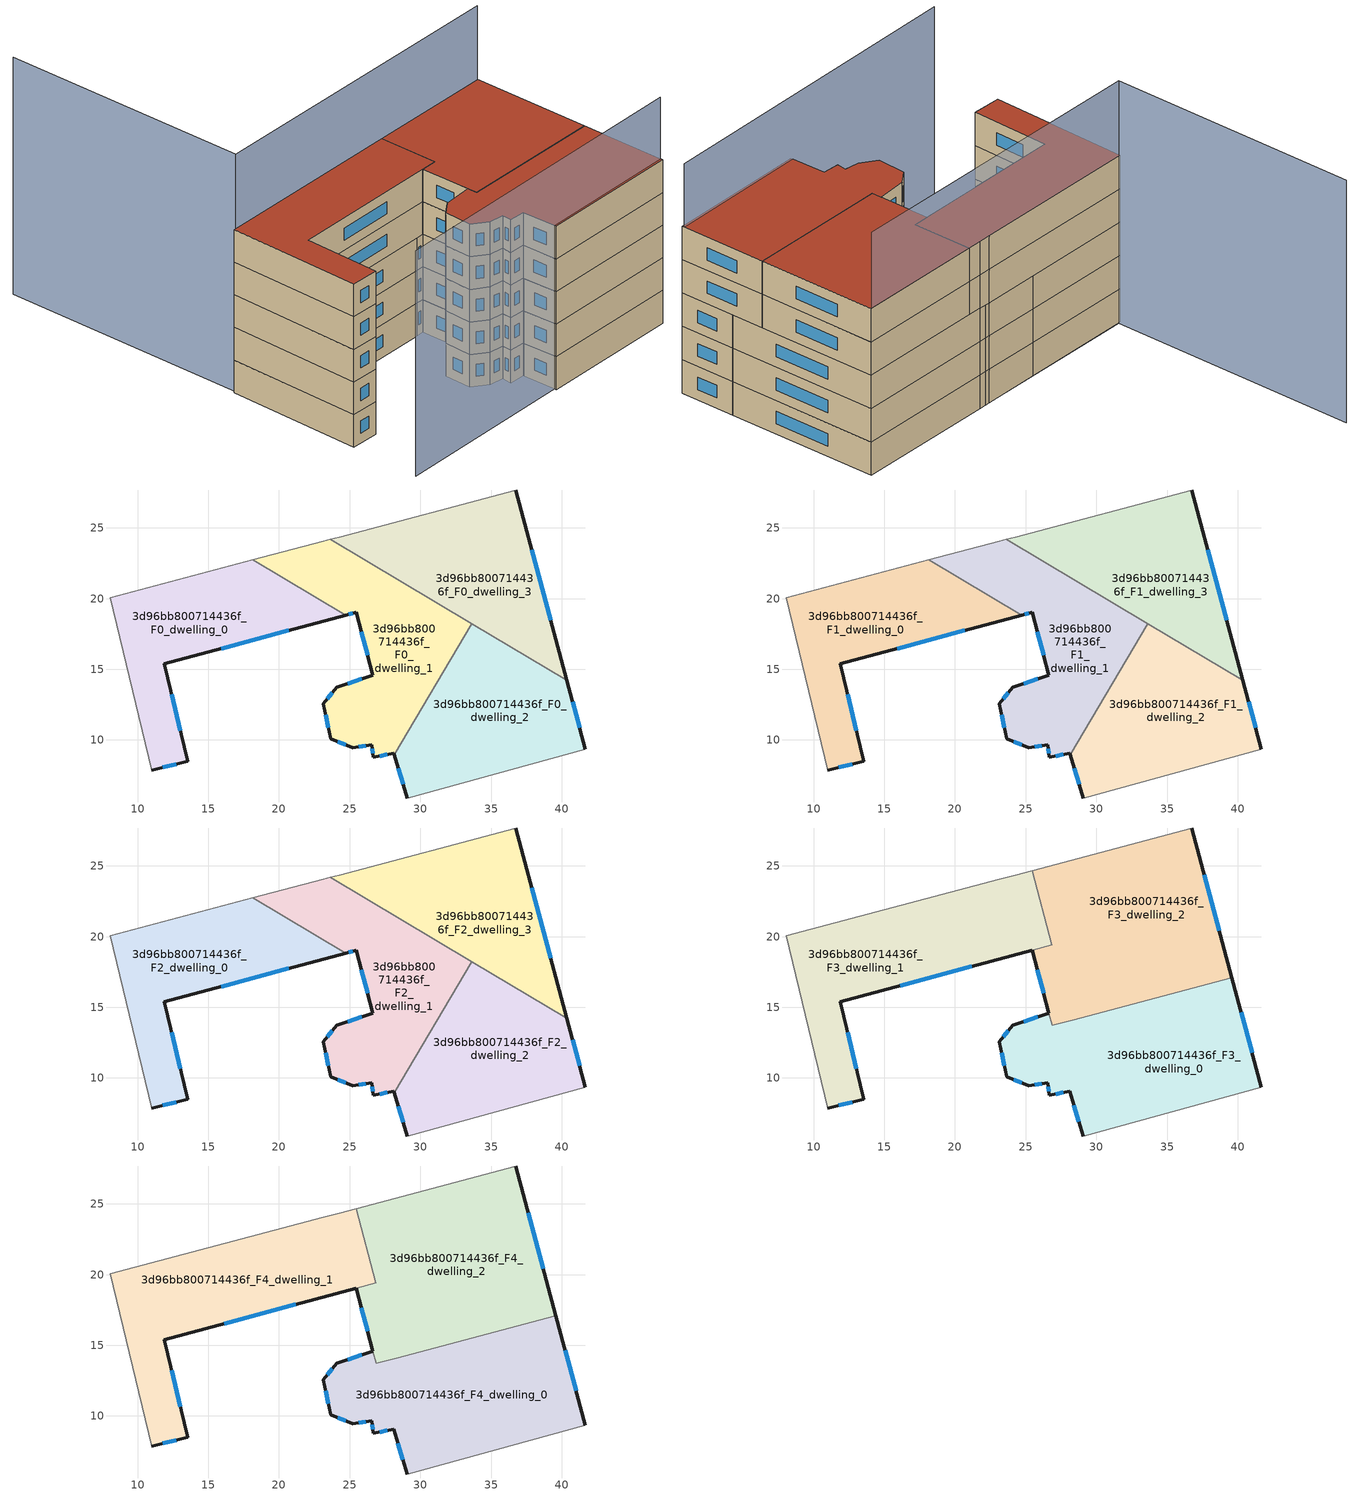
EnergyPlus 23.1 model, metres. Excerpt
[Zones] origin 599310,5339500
3d96bb800714436f_F0_dwelling_0
 floor ground (EU_floor_Construction): 24.71,18.84 11.88,15.38 13.55,8.48 10.99,7.86 8.05,20.06 18.15,22.74 z0
 wall outside (EU_wall_Construction): 10.99,7.86 13.55,8.48 11.88,15.38 24.71,18.84 z0:3
 wall adiabatic (EU_wall_Construction): 18.15,22.74 8.05,20.06 10.99,7.86 z0:3
 wall to 3d96bb800714436f_F0_dwelling_1 (EU_wall_Construction): 24.71,18.84 18.15,22.74 z0:3
 window (EU_Window_Construction): 13.03,10.64 12.41,13.22 / 11.79,8.05 12.75,8.28 / 15.91,16.47 20.69,17.76 z0.94:2.06
3d96bb800714436f_F0_dwelling_1
 floor ground (EU_floor_Construction): 33.65,18.23 28.15,8.97 28.12,9.07 26.68,8.77 26.56,9.65 25.23,9.46 23.67,10.07 23.12,12.56 24.07,13.72 26.65,14.59 25.46,19.04 24.71,18.84 18.15,22.74 23.14,24.06 23.63,24.18 z0
 wall outside (EU_wall_Construction): 24.71,18.84 25.46,19.04 26.65,14.59 24.07,13.72 23.12,12.56 23.67,10.07 25.23,9.46 26.56,9.65 26.68,8.77 28.12,9.07 28.15,8.97 z0:3
 wall adiabatic (EU_wall_Construction): 23.63,24.18 23.14,24.06 18.15,22.74 z0:3
 wall to 3d96bb800714436f_F0_dwelling_2 (EU_wall_Construction): 28.15,8.97 33.65,18.23 z0:3
 wall to 3d96bb800714436f_F0_dwelling_3 (EU_wall_Construction): 33.65,18.23 23.63,24.18 z0:3
 window (EU_Window_Construction): 26.6,9.37 26.64,9.05 / 25.64,9.52 26.14,9.59 / 24.16,9.88 24.74,9.65 / 23.29,11.78 23.5,10.85 / 23.77,13.35 23.42,12.92 / 25.84,14.32 24.88,13.99 / 25.83,17.64 26.27,15.99 / 24.95,18.9 25.22,18.98 / 27.13,8.86 27.67,8.97 z0.94:2.06
3d96bb800714436f_F0_dwelling_2
 floor ground (EU_floor_Construction): 40.36,14.24 41.68,9.34 29.07,5.89 28.15,8.97 33.65,18.23 z0
 wall outside (EU_wall_Construction): 41.68,9.34 40.36,14.24 / 28.15,8.97 29.07,5.89 z0:3
 wall adiabatic (EU_wall_Construction): 29.07,5.89 41.68,9.34 z0:3
 wall to 3d96bb800714436f_F0_dwelling_3 (EU_wall_Construction): 40.36,14.24 33.65,18.23 z0:3
 window (EU_Window_Construction): 41.26,10.88 40.77,12.71 / 28.44,8 28.78,6.86 z0.94:2.06
3d96bb800714436f_F0_dwelling_3
 floor ground (EU_floor_Construction): 36.76,27.68 40.36,14.24 23.63,24.18 24.26,24.35 z0
 wall outside (EU_wall_Construction): 40.36,14.24 36.76,27.68 z0:3
 wall adiabatic (EU_wall_Construction): 36.76,27.68 24.26,24.35 23.63,24.18 z0:3
 window (EU_Window_Construction): 39.23,18.46 37.89,23.47 z0.94:2.06
3d96bb800714436f_F1_dwelling_0
 floor to 3d96bb800714436f_F0_dwelling_0 (EU_floor_Construction): 24.71,18.84 11.88,15.38 13.55,8.48 10.99,7.86 8.05,20.06 18.15,22.74 z3
 wall outside (EU_wall_Construction): 10.99,7.86 13.55,8.48 11.88,15.38 24.71,18.84 z3:6
 wall adiabatic (EU_wall_Construction): 18.15,22.74 8.05,20.06 10.99,7.86 z3:6
 wall to 3d96bb800714436f_F1_dwelling_1 (EU_wall_Construction): 24.71,18.84 18.15,22.74 z3:6
 window (EU_Window_Construction): 13.03,10.64 12.41,13.22 / 11.79,8.05 12.75,8.28 / 15.91,16.47 20.69,17.76 z3.94:5.06
3d96bb800714436f_F1_dwelling_1
 floor to 3d96bb800714436f_F0_dwelling_1 (EU_floor_Construction): 33.65,18.23 28.15,8.97 28.12,9.07 26.68,8.77 26.56,9.65 25.23,9.46 23.67,10.07 23.12,12.56 24.07,13.72 26.65,14.59 25.46,19.04 24.71,18.84 18.15,22.74 23.14,24.06 23.63,24.18 z3
 wall outside (EU_wall_Construction): 24.71,18.84 25.46,19.04 26.65,14.59 24.07,13.72 23.12,12.56 23.67,10.07 25.23,9.46 26.56,9.65 26.68,8.77 28.12,9.07 28.15,8.97 z3:6
 wall adiabatic (EU_wall_Construction): 23.63,24.18 23.14,24.06 18.15,22.74 z3:6
 wall to 3d96bb800714436f_F1_dwelling_2 (EU_wall_Construction): 28.15,8.97 33.65,18.23 z3:6
 wall to 3d96bb800714436f_F1_dwelling_3 (EU_wall_Construction): 33.65,18.23 23.63,24.18 z3:6
 window (EU_Window_Construction): 26.6,9.37 26.64,9.05 / 25.64,9.52 26.14,9.59 / 24.16,9.88 24.74,9.65 / 23.29,11.78 23.5,10.85 / 23.77,13.35 23.42,12.92 / 25.84,14.32 24.88,13.99 / 25.83,17.64 26.27,15.99 / 24.95,18.9 25.22,18.98 / 27.13,8.86 27.67,8.97 z3.94:5.06
3d96bb800714436f_F1_dwelling_2
 floor to 3d96bb800714436f_F0_dwelling_2 (EU_floor_Construction): 40.36,14.24 41.68,9.34 29.07,5.89 28.15,8.97 33.65,18.23 z3
 wall outside (EU_wall_Construction): 41.68,9.34 40.36,14.24 / 28.15,8.97 29.07,5.89 z3:6
 wall adiabatic (EU_wall_Construction): 29.07,5.89 41.68,9.34 z3:6
 wall to 3d96bb800714436f_F1_dwelling_3 (EU_wall_Construction): 40.36,14.24 33.65,18.23 z3:6
 window (EU_Window_Construction): 41.26,10.88 40.77,12.71 / 28.44,8 28.78,6.86 z3.94:5.06
3d96bb800714436f_F1_dwelling_3
 floor to 3d96bb800714436f_F0_dwelling_3 (EU_floor_Construction): 36.76,27.68 40.36,14.24 23.63,24.18 24.26,24.35 z3
 wall outside (EU_wall_Construction): 40.36,14.24 36.76,27.68 z3:6
 wall adiabatic (EU_wall_Construction): 36.76,27.68 24.26,24.35 23.63,24.18 z3:6
 window (EU_Window_Construction): 39.23,18.46 37.89,23.47 z3.94:5.06
3d96bb800714436f_F2_dwelling_0
 floor to 3d96bb800714436f_F1_dwelling_0 (EU_floor_Construction): 24.71,18.84 11.88,15.38 13.55,8.48 10.99,7.86 8.05,20.06 18.15,22.74 z6
 wall outside (EU_wall_Construction): 10.99,7.86 13.55,8.48 11.88,15.38 24.71,18.84 z6:9
 wall adiabatic (EU_wall_Construction): 18.15,22.74 8.05,20.06 10.99,7.86 z6:9
 wall to 3d96bb800714436f_F2_dwelling_1 (EU_wall_Construction): 24.71,18.84 18.15,22.74 z6:9
 window (EU_Window_Construction): 13.03,10.64 12.41,13.22 / 11.79,8.05 12.75,8.28 / 15.91,16.47 20.69,17.76 z6.94:8.06
3d96bb800714436f_F2_dwelling_1
 floor to 3d96bb800714436f_F1_dwelling_1 (EU_floor_Construction): 33.65,18.23 28.15,8.97 28.12,9.07 26.68,8.77 26.56,9.65 25.23,9.46 23.67,10.07 23.12,12.56 24.07,13.72 26.65,14.59 25.46,19.04 24.71,18.84 18.15,22.74 23.14,24.06 23.63,24.18 z6
 wall outside (EU_wall_Construction): 24.71,18.84 25.46,19.04 26.65,14.59 24.07,13.72 23.12,12.56 23.67,10.07 25.23,9.46 26.56,9.65 26.68,8.77 28.12,9.07 28.15,8.97 z6:9
 wall adiabatic (EU_wall_Construction): 23.63,24.18 23.14,24.06 18.15,22.74 z6:9
 wall to 3d96bb800714436f_F2_dwelling_2 (EU_wall_Construction): 28.15,8.97 33.65,18.23 z6:9
 wall to 3d96bb800714436f_F2_dwelling_3 (EU_wall_Construction): 33.65,18.23 23.63,24.18 z6:9
 window (EU_Window_Construction): 26.6,9.37 26.64,9.05 / 25.64,9.52 26.14,9.59 / 24.16,9.88 24.74,9.65 / 23.29,11.78 23.5,10.85 / 23.77,13.35 23.42,12.92 / 25.84,14.32 24.88,13.99 / 25.83,17.64 26.27,15.99 / 24.95,18.9 25.22,18.98 / 27.13,8.86 27.67,8.97 z6.94:8.06
3d96bb800714436f_F2_dwelling_2
 floor to 3d96bb800714436f_F1_dwelling_2 (EU_floor_Construction): 40.36,14.24 41.68,9.34 29.07,5.89 28.15,8.97 33.65,18.23 z6
 wall outside (EU_wall_Construction): 41.68,9.34 40.36,14.24 / 28.15,8.97 29.07,5.89 z6:9
 wall adiabatic (EU_wall_Construction): 29.07,5.89 41.68,9.34 z6:9
 wall to 3d96bb800714436f_F2_dwelling_3 (EU_wall_Construction): 40.36,14.24 33.65,18.23 z6:9
 window (EU_Window_Construction): 41.26,10.88 40.77,12.71 / 28.44,8 28.78,6.86 z6.94:8.06
3d96bb800714436f_F2_dwelling_3
 floor to 3d96bb800714436f_F1_dwelling_3 (EU_floor_Construction): 36.76,27.68 40.36,14.24 23.63,24.18 24.26,24.35 z6
 wall outside (EU_wall_Construction): 40.36,14.24 36.76,27.68 z6:9
 wall adiabatic (EU_wall_Construction): 36.76,27.68 24.26,24.35 23.63,24.18 z6:9
 window (EU_Window_Construction): 39.23,18.46 37.89,23.47 z6.94:8.06
3d96bb800714436f_F3_dwelling_0
 floor to 3d96bb800714436f_F2_dwelling_2 (EU_floor_Construction): 40.36,14.24 41.68,9.34 29.07,5.89 28.15,8.97 31.74,15.01 36.81,16.35 z9
 floor to 3d96bb800714436f_F2_dwelling_1 (EU_floor_Construction): 31.74,15.01 28.15,8.97 28.12,9.07 26.68,8.77 26.56,9.65 25.23,9.46 23.67,10.07 23.12,12.56 24.07,13.72 26.65,14.59 26.88,13.72 z9
 floor to 3d96bb800714436f_F2_dwelling_3 (EU_floor_Construction): 39.6,17.09 40.36,14.24 36.81,16.35 z9
 wall outside (EU_wall_Construction): 26.65,14.59 24.07,13.72 23.12,12.56 23.67,10.07 25.23,9.46 26.56,9.65 26.68,8.77 28.12,9.07 29.07,5.89 / 41.68,9.34 39.6,17.09 z9:12
 wall to 3d96bb800714436f_F3_dwelling_2 (EU_wall_Construction): 39.6,17.09 28.29,14.09 / 28.28,14.09 26.88,13.72 26.65,14.59 z9:12
 wall adiabatic (EU_wall_Construction): 29.07,5.89 41.68,9.34 z9:12
 window (EU_Window_Construction): 25.84,14.32 24.88,13.99 / 41.02,11.77 40.25,14.66 / 28.42,8.07 28.77,6.89 / 27.13,8.86 27.67,8.97 / 26.6,9.37 26.64,9.05 / 25.64,9.52 26.14,9.59 / 24.16,9.88 24.74,9.65 / 23.29,11.78 23.5,10.85 / 23.77,13.35 23.42,12.92 z9.94:11.06
3d96bb800714436f_F3_dwelling_1
 floor to 3d96bb800714436f_F2_dwelling_0 (EU_floor_Construction): 24.71,18.84 11.88,15.38 13.55,8.48 10.99,7.86 8.05,20.06 18.15,22.74 z9
 floor to 3d96bb800714436f_F2_dwelling_1 (EU_floor_Construction): 25.97,22.79 26.86,19.42 24.71,18.84 18.15,22.74 23.14,24.06 23.63,24.18 z9
 floor to 3d96bb800714436f_F2_dwelling_3 (EU_floor_Construction): 25.47,24.67 25.97,22.79 23.63,24.18 24.26,24.35 z9
 wall outside (EU_wall_Construction): 10.99,7.86 13.55,8.48 11.88,15.38 25.45,19.04 z9:12
 wall to 3d96bb800714436f_F3_dwelling_2 (EU_wall_Construction): 25.46,19.04 26.86,19.42 25.47,24.67 z9:12
 wall adiabatic (EU_wall_Construction): 25.47,24.67 24.26,24.35 23.14,24.06 8.05,20.06 10.99,7.86 z9:12
 window (EU_Window_Construction): 16.14,16.53 21.2,17.89 / 13.03,10.64 12.41,13.22 / 11.79,8.05 12.75,8.28 z9.94:11.06
3d96bb800714436f_F3_dwelling_2
 floor to 3d96bb800714436f_F2_dwelling_1 (EU_floor_Construction): 33.65,18.23 31.74,15.01 26.88,13.72 25.46,19.04 26.86,19.42 25.97,22.79 z9
 floor to 3d96bb800714436f_F2_dwelling_3 (EU_floor_Construction): 36.76,27.68 39.6,17.09 36.81,16.35 25.97,22.79 25.47,24.67 z9
 floor to 3d96bb800714436f_F2_dwelling_2 (EU_floor_Construction): 36.81,16.35 31.74,15.01 33.65,18.23 z9
 wall outside (EU_wall_Construction): 25.46,19.04 26.65,14.6 / 39.6,17.09 36.76,27.68 z9:12
 wall adiabatic (EU_wall_Construction): 36.76,27.68 25.47,24.67 z9:12
 window (EU_Window_Construction): 25.83,17.65 26.27,15.99 / 38.71,20.41 37.65,24.37 z9.94:11.06
3d96bb800714436f_F4_dwelling_0
 floor to 3d96bb800714436f_F3_dwelling_0 (EU_floor_Construction): 39.6,17.09 41.68,9.34 29.07,5.89 28.12,9.07 26.68,8.77 26.56,9.65 25.23,9.46 23.67,10.07 23.12,12.56 24.07,13.72 26.65,14.59 26.88,13.72 z12
 wall outside (EU_wall_Construction): 26.65,14.59 24.07,13.72 23.12,12.56 23.67,10.07 25.23,9.46 26.56,9.65 26.68,8.77 28.12,9.07 29.07,5.89 / 41.68,9.34 39.6,17.09 z12:15
 wall to 3d96bb800714436f_F4_dwelling_2 (EU_wall_Construction): 39.6,17.09 28.29,14.09 / 28.28,14.09 26.88,13.72 26.65,14.59 z12:15
 wall adiabatic (EU_wall_Construction): 29.07,5.89 41.68,9.34 z12:15
 window (EU_Window_Construction): 25.84,14.32 24.88,13.99 / 41.02,11.77 40.25,14.66 / 28.42,8.07 28.77,6.89 / 27.13,8.86 27.67,8.97 / 26.6,9.37 26.64,9.05 / 25.64,9.52 26.14,9.59 / 24.16,9.88 24.74,9.65 / 23.29,11.78 23.5,10.85 / 23.77,13.35 23.42,12.92 z12.94:14.06
 roof outside (EU_roof_Construction): 41.68,9.34 39.6,17.09 26.88,13.72 26.65,14.59 24.07,13.72 23.12,12.56 23.67,10.07 25.23,9.46 26.56,9.65 26.68,8.77 28.12,9.07 29.07,5.89 z15
3d96bb800714436f_F4_dwelling_1
 floor to 3d96bb800714436f_F3_dwelling_1 (EU_floor_Construction): 25.47,24.67 26.86,19.42 11.88,15.38 13.55,8.48 10.99,7.86 8.05,20.06 23.14,24.06 24.26,24.35 z12
 wall outside (EU_wall_Construction): 10.99,7.86 13.55,8.48 11.88,15.38 25.45,19.04 z12:15
 wall to 3d96bb800714436f_F4_dwelling_2 (EU_wall_Construction): 25.46,19.04 26.86,19.42 25.47,24.67 z12:15
 wall adiabatic (EU_wall_Construction): 25.47,24.67 24.26,24.35 23.14,24.06 8.05,20.06 10.99,7.86 z12:15
 window (EU_Window_Construction): 16.14,16.53 21.2,17.89 / 13.03,10.64 12.41,13.22 / 11.79,8.05 12.75,8.28 z12.94:14.06
 roof outside (EU_roof_Construction): 26.86,19.42 25.47,24.67 24.26,24.35 23.14,24.06 8.05,20.06 10.99,7.86 13.55,8.48 11.88,15.38 z15
3d96bb800714436f_F4_dwelling_2
 floor to 3d96bb800714436f_F3_dwelling_2 (EU_floor_Construction): 36.76,27.68 39.6,17.09 26.88,13.72 25.46,19.04 26.86,19.42 25.47,24.67 z12
 wall outside (EU_wall_Construction): 25.46,19.04 26.65,14.6 / 39.6,17.09 36.76,27.68 z12:15
 wall adiabatic (EU_wall_Construction): 36.76,27.68 25.47,24.67 z12:15
 window (EU_Window_Construction): 25.83,17.65 26.27,15.99 / 38.71,20.41 37.65,24.37 z12.94:14.06
 roof outside (EU_roof_Construction): 39.6,17.09 36.76,27.68 25.47,24.67 26.86,19.42 25.46,19.04 26.88,13.72 z15
shading: 12.52,1.52 41.61,9.57 z0:20.7; 36.68,27.64 8.25,20.11 / 8.25,20.11 2.4,42.22 z0:21.8
[Building]
EU S2 Campaign: North Axis=0; Terrain=City; Solar Distribution=FullExterior
[Site:Location]
Vienna: Latitude=48; Longitude=16.5; Time Zone=1; Elevation=183
[SizingPeriod:WeatherFileDays]
AnnualSizingPeriod: Begin Month=1; Begin Day of Month=1; End Month=12; End Day of Month=31; Day of Week for Start Day=Monday; Use Weather File Daylight Saving Period=No; Use Weather File Rain and Snow Indicators=No
[MATERIAL]
EU_InternalMass_Material: Roughness=MediumRough; Thickness=0.1; Conductivity=1; Density=1800; Specific Heat=900; Thermal Absorptance=0.9; Solar Absorptance=0.7; Visible Absorptance=0.7
[MATERIAL:NOMASS] Roughness=MediumRough; Thermal Absorptance=0.9; Solar Absorptance=0.7; Visible Absorptance=0.7
Name | Thermal Resistance
EU_wall_NoMass | 0.914258
EU_roof_NoMass | 0.954009
EU_floor_NoMass | 1.09711
[WINDOWMATERIAL:SIMPLEGLAZINGSYSTEM]
EU_Window_SimpleGlazing: UFactor=2.09642; Solar Heat Gain Coefficient=0.65; Visible Transmittance=0.65
[CONSTRUCTION]
EU_wall_Construction: EU_wall_NoMass
EU_roof_Construction: EU_roof_NoMass
EU_floor_Construction: EU_floor_NoMass
EU_Window_Construction: EU_Window_SimpleGlazing
EU_InternalMass_Construction: EU_InternalMass_Material
[ZONE] Type=1; Multiplier=1; Ceiling Height=autocalculate; Floor Area=autocalculate; Part of Total Floor Area=Yes
Name | Volume
3d96bb800714436f_F0_dwelling_0; 3d96bb800714436f_F1_dwelling_0; 3d96bb800714436f_F2_dwelling_0 | 272.749
3d96bb800714436f_F3_dwelling_0; 3d96bb800714436f_F4_dwelling_0 | 373.167
3d96bb800714436f_F0_dwelling_1; 3d96bb800714436f_F1_dwelling_1; 3d96bb800714436f_F2_dwelling_1 | 289.03
3d96bb800714436f_F3_dwelling_1; 3d96bb800714436f_F4_dwelling_1 | 352.634
3d96bb800714436f_F0_dwelling_2; 3d96bb800714436f_F1_dwelling_2; 3d96bb800714436f_F2_dwelling_2 | 289.021
3d96bb800714436f_F3_dwelling_2; 3d96bb800714436f_F4_dwelling_2 | 408.503
3d96bb800714436f_F0_dwelling_3; 3d96bb800714436f_F1_dwelling_3; 3d96bb800714436f_F2_dwelling_3 | 283.617
[INTERNALMASS] Construction=EU_InternalMass_Construction
Name | Zone or ZoneList | Surface Area
3d96bb800714436f_F0_dwelling_0_EU_InternalMass | 3d96bb800714436f_F0_dwelling_0 | 90.9137
3d96bb800714436f_F0_dwelling_1_EU_InternalMass | 3d96bb800714436f_F0_dwelling_1 | 96.3425
3d96bb800714436f_F0_dwelling_2_EU_InternalMass | 3d96bb800714436f_F0_dwelling_2 | 96.3395
3d96bb800714436f_F0_dwelling_3_EU_InternalMass | 3d96bb800714436f_F0_dwelling_3 | 94.5392
3d96bb800714436f_F1_dwelling_0_EU_InternalMass | 3d96bb800714436f_F1_dwelling_0 | 90.9137
3d96bb800714436f_F1_dwelling_1_EU_InternalMass | 3d96bb800714436f_F1_dwelling_1 | 96.3425
3d96bb800714436f_F1_dwelling_2_EU_InternalMass | 3d96bb800714436f_F1_dwelling_2 | 96.3395
3d96bb800714436f_F1_dwelling_3_EU_InternalMass | 3d96bb800714436f_F1_dwelling_3 | 94.5392
3d96bb800714436f_F2_dwelling_0_EU_InternalMass | 3d96bb800714436f_F2_dwelling_0 | 90.9137
3d96bb800714436f_F2_dwelling_1_EU_InternalMass | 3d96bb800714436f_F2_dwelling_1 | 96.3425
3d96bb800714436f_F2_dwelling_2_EU_InternalMass | 3d96bb800714436f_F2_dwelling_2 | 96.3395
3d96bb800714436f_F2_dwelling_3_EU_InternalMass | 3d96bb800714436f_F2_dwelling_3 | 94.5392
3d96bb800714436f_F3_dwelling_0_EU_InternalMass | 3d96bb800714436f_F3_dwelling_0 | 124.382
3d96bb800714436f_F3_dwelling_1_EU_InternalMass | 3d96bb800714436f_F3_dwelling_1 | 117.581
3d96bb800714436f_F3_dwelling_2_EU_InternalMass | 3d96bb800714436f_F3_dwelling_2 | 136.178
3d96bb800714436f_F4_dwelling_0_EU_InternalMass | 3d96bb800714436f_F4_dwelling_0 | 124.382
3d96bb800714436f_F4_dwelling_1_EU_InternalMass | 3d96bb800714436f_F4_dwelling_1 | 117.581
3d96bb800714436f_F4_dwelling_2_EU_InternalMass | 3d96bb800714436f_F4_dwelling_2 | 136.178
[OTHEREQUIPMENT] Fuel Type=Electricity; Design Level Calculation Method=Watts/Area; Power per Zone Floor Area=1; Fraction Latent=0; Fraction Radiant=0; Fraction Lost=0; Carbon Dioxide Generation Rate=0; EndUse Subcategory=EU_Step8_InternalGains
Name | Zone or ZoneList or Space or SpaceList | Schedule
EU_Step8_InternalGain_3d96bb800714436f_F0_dwelling_0_f000 | 3d96bb800714436f_F0_dwelling_0 | EU_Step8_GainSchedule_3d96bb800714436f_F0_dwelling_0_f000
EU_Step8_InternalGain_3d96bb800714436f_F0_dwelling_1_f000 | 3d96bb800714436f_F0_dwelling_1 | EU_Step8_GainSchedule_3d96bb800714436f_F0_dwelling_1_f000
EU_Step8_InternalGain_3d96bb800714436f_F0_dwelling_2_f000 | 3d96bb800714436f_F0_dwelling_2 | EU_Step8_GainSchedule_3d96bb800714436f_F0_dwelling_2_f000
EU_Step8_InternalGain_3d96bb800714436f_F0_dwelling_3_f000 | 3d96bb800714436f_F0_dwelling_3 | EU_Step8_GainSchedule_3d96bb800714436f_F0_dwelling_3_f000
EU_Step8_InternalGain_3d96bb800714436f_F1_dwelling_0_f000 | 3d96bb800714436f_F1_dwelling_0 | EU_Step8_GainSchedule_3d96bb800714436f_F1_dwelling_0_f000
EU_Step8_InternalGain_3d96bb800714436f_F1_dwelling_1_f000 | 3d96bb800714436f_F1_dwelling_1 | EU_Step8_GainSchedule_3d96bb800714436f_F1_dwelling_1_f000
EU_Step8_InternalGain_3d96bb800714436f_F1_dwelling_2_f000 | 3d96bb800714436f_F1_dwelling_2 | EU_Step8_GainSchedule_3d96bb800714436f_F1_dwelling_2_f000
EU_Step8_InternalGain_3d96bb800714436f_F1_dwelling_3_f000 | 3d96bb800714436f_F1_dwelling_3 | EU_Step8_GainSchedule_3d96bb800714436f_F1_dwelling_3_f000
EU_Step8_InternalGain_3d96bb800714436f_F2_dwelling_0_f000 | 3d96bb800714436f_F2_dwelling_0 | EU_Step8_GainSchedule_3d96bb800714436f_F2_dwelling_0_f000
EU_Step8_InternalGain_3d96bb800714436f_F2_dwelling_1_f000 | 3d96bb800714436f_F2_dwelling_1 | EU_Step8_GainSchedule_3d96bb800714436f_F2_dwelling_1_f000
EU_Step8_InternalGain_3d96bb800714436f_F2_dwelling_2_f000 | 3d96bb800714436f_F2_dwelling_2 | EU_Step8_GainSchedule_3d96bb800714436f_F2_dwelling_2_f000
EU_Step8_InternalGain_3d96bb800714436f_F2_dwelling_3_f000 | 3d96bb800714436f_F2_dwelling_3 | EU_Step8_GainSchedule_3d96bb800714436f_F2_dwelling_3_f000
EU_Step8_InternalGain_3d96bb800714436f_F3_dwelling_0_f000 | 3d96bb800714436f_F3_dwelling_0 | EU_Step8_GainSchedule_3d96bb800714436f_F3_dwelling_0_f000
EU_Step8_InternalGain_3d96bb800714436f_F3_dwelling_1_f000 | 3d96bb800714436f_F3_dwelling_1 | EU_Step8_GainSchedule_3d96bb800714436f_F3_dwelling_1_f000
EU_Step8_InternalGain_3d96bb800714436f_F3_dwelling_2_f000 | 3d96bb800714436f_F3_dwelling_2 | EU_Step8_GainSchedule_3d96bb800714436f_F3_dwelling_2_f000
EU_Step8_InternalGain_3d96bb800714436f_F4_dwelling_0_f000 | 3d96bb800714436f_F4_dwelling_0 | EU_Step8_GainSchedule_3d96bb800714436f_F4_dwelling_0_f000
EU_Step8_InternalGain_3d96bb800714436f_F4_dwelling_1_f000 | 3d96bb800714436f_F4_dwelling_1 | EU_Step8_GainSchedule_3d96bb800714436f_F4_dwelling_1_f000
EU_Step8_InternalGain_3d96bb800714436f_F4_dwelling_2_f000 | 3d96bb800714436f_F4_dwelling_2 | EU_Step8_GainSchedule_3d96bb800714436f_F4_dwelling_2_f000
[ZONEVENTILATION:DESIGNFLOWRATE] Schedule=EU_AlwaysOn; Design Flow Rate Calculation Method=AirChanges/Hour; Air Changes per Hour=0.546891; Ventilation Type=Natural; Fan Pressure Rise=0; Fan Total Efficiency=1; Constant Term Coefficient=1; Temperature Term Coefficient=0; Velocity Term Coefficient=0; Velocity Squared Term Coefficient=0; Minimum Indoor Temperature=-100; Maximum Indoor Temperature=100; Delta Temperature=-100; Minimum Outdoor Temperature=-100; Maximum Outdoor Temperature=100; Maximum Wind Speed=40
Name | Zone or ZoneList or Space or SpaceList
EU_ConstantAir_3d96bb800714436f_F0_dwelling_0 | 3d96bb800714436f_F0_dwelling_0
EU_ConstantAir_3d96bb800714436f_F0_dwelling_1 | 3d96bb800714436f_F0_dwelling_1
EU_ConstantAir_3d96bb800714436f_F0_dwelling_2 | 3d96bb800714436f_F0_dwelling_2
EU_ConstantAir_3d96bb800714436f_F0_dwelling_3 | 3d96bb800714436f_F0_dwelling_3
EU_ConstantAir_3d96bb800714436f_F1_dwelling_0 | 3d96bb800714436f_F1_dwelling_0
EU_ConstantAir_3d96bb800714436f_F1_dwelling_1 | 3d96bb800714436f_F1_dwelling_1
EU_ConstantAir_3d96bb800714436f_F1_dwelling_2 | 3d96bb800714436f_F1_dwelling_2
EU_ConstantAir_3d96bb800714436f_F1_dwelling_3 | 3d96bb800714436f_F1_dwelling_3
EU_ConstantAir_3d96bb800714436f_F2_dwelling_0 | 3d96bb800714436f_F2_dwelling_0
EU_ConstantAir_3d96bb800714436f_F2_dwelling_1 | 3d96bb800714436f_F2_dwelling_1
EU_ConstantAir_3d96bb800714436f_F2_dwelling_2 | 3d96bb800714436f_F2_dwelling_2
EU_ConstantAir_3d96bb800714436f_F2_dwelling_3 | 3d96bb800714436f_F2_dwelling_3
EU_ConstantAir_3d96bb800714436f_F3_dwelling_0 | 3d96bb800714436f_F3_dwelling_0
EU_ConstantAir_3d96bb800714436f_F3_dwelling_1 | 3d96bb800714436f_F3_dwelling_1
EU_ConstantAir_3d96bb800714436f_F3_dwelling_2 | 3d96bb800714436f_F3_dwelling_2
EU_ConstantAir_3d96bb800714436f_F4_dwelling_0 | 3d96bb800714436f_F4_dwelling_0
EU_ConstantAir_3d96bb800714436f_F4_dwelling_1 | 3d96bb800714436f_F4_dwelling_1
EU_ConstantAir_3d96bb800714436f_F4_dwelling_2 | 3d96bb800714436f_F4_dwelling_2
[HVACTEMPLATE:THERMOSTAT] Constant Heating Setpoint=20; Constant Cooling Setpoint=50
EU_HeatOnly_3d96bb800714436f_F0_dwelling_0; EU_HeatOnly_3d96bb800714436f_F0_dwelling_1; EU_HeatOnly_3d96bb800714436f_F0_dwelling_2; EU_HeatOnly_3d96bb800714436f_F0_dwelling_3; EU_HeatOnly_3d96bb800714436f_F1_dwelling_0; EU_HeatOnly_3d96bb800714436f_F1_dwelling_1; EU_HeatOnly_3d96bb800714436f_F1_dwelling_2; EU_HeatOnly_3d96bb800714436f_F1_dwelling_3; EU_HeatOnly_3d96bb800714436f_F2_dwelling_0; EU_HeatOnly_3d96bb800714436f_F2_dwelling_1; EU_HeatOnly_3d96bb800714436f_F2_dwelling_2; EU_HeatOnly_3d96bb800714436f_F2_dwelling_3; EU_HeatOnly_3d96bb800714436f_F3_dwelling_0; EU_HeatOnly_3d96bb800714436f_F3_dwelling_1; EU_HeatOnly_3d96bb800714436f_F3_dwelling_2; EU_HeatOnly_3d96bb800714436f_F4_dwelling_0; EU_HeatOnly_3d96bb800714436f_F4_dwelling_1; EU_HeatOnly_3d96bb800714436f_F4_dwelling_2
[HVACTEMPLATE:ZONE:IDEALLOADSAIRSYSTEM] System Availability Schedule=EU_AlwaysOn; Maximum Heating Supply Air Temperature=50; Minimum Cooling Supply Air Temperature=13; Maximum Heating Supply Air Humidity Ratio=0.0156; Minimum Cooling Supply Air Humidity Ratio=0.0077; Heating Limit=NoLimit; Cooling Limit=NoLimit; Heating Availability Schedule=EU_AlwaysOn; Cooling Availability Schedule=EU_CoolingOff; Dehumidification Control Type=ConstantSensibleHeatRatio; Cooling Sensible Heat Ratio=0.7; Dehumidification Setpoint=60; Humidification Control Type=None; Humidification Setpoint=30; Outdoor Air Method=None; Outdoor Air Flow Rate per Person=0.00944; Outdoor Air Flow Rate per Zone Floor Area=0; Outdoor Air Flow Rate per Zone=0; Demand Controlled Ventilation Type=None; Outdoor Air Economizer Type=NoEconomizer; Heat Recovery Type=None; Sensible Heat Recovery Effectiveness=0.7; Latent Heat Recovery Effectiveness=0.65
Name | Template Thermostat
3d96bb800714436f_F0_dwelling_0 | EU_HeatOnly_3d96bb800714436f_F0_dwelling_0
3d96bb800714436f_F0_dwelling_1 | EU_HeatOnly_3d96bb800714436f_F0_dwelling_1
3d96bb800714436f_F0_dwelling_2 | EU_HeatOnly_3d96bb800714436f_F0_dwelling_2
3d96bb800714436f_F0_dwelling_3 | EU_HeatOnly_3d96bb800714436f_F0_dwelling_3
3d96bb800714436f_F1_dwelling_0 | EU_HeatOnly_3d96bb800714436f_F1_dwelling_0
3d96bb800714436f_F1_dwelling_1 | EU_HeatOnly_3d96bb800714436f_F1_dwelling_1
3d96bb800714436f_F1_dwelling_2 | EU_HeatOnly_3d96bb800714436f_F1_dwelling_2
3d96bb800714436f_F1_dwelling_3 | EU_HeatOnly_3d96bb800714436f_F1_dwelling_3
3d96bb800714436f_F2_dwelling_0 | EU_HeatOnly_3d96bb800714436f_F2_dwelling_0
3d96bb800714436f_F2_dwelling_1 | EU_HeatOnly_3d96bb800714436f_F2_dwelling_1
3d96bb800714436f_F2_dwelling_2 | EU_HeatOnly_3d96bb800714436f_F2_dwelling_2
3d96bb800714436f_F2_dwelling_3 | EU_HeatOnly_3d96bb800714436f_F2_dwelling_3
3d96bb800714436f_F3_dwelling_0 | EU_HeatOnly_3d96bb800714436f_F3_dwelling_0
3d96bb800714436f_F3_dwelling_1 | EU_HeatOnly_3d96bb800714436f_F3_dwelling_1
3d96bb800714436f_F3_dwelling_2 | EU_HeatOnly_3d96bb800714436f_F3_dwelling_2
3d96bb800714436f_F4_dwelling_0 | EU_HeatOnly_3d96bb800714436f_F4_dwelling_0
3d96bb800714436f_F4_dwelling_1 | EU_HeatOnly_3d96bb800714436f_F4_dwelling_1
3d96bb800714436f_F4_dwelling_2 | EU_HeatOnly_3d96bb800714436f_F4_dwelling_2
[SIZING:ZONE] Zone Cooling Design Supply Air Temperature Input Method=SupplyAirTemperature; Zone Cooling Design Supply Air Temperature=13; Zone Heating Design Supply Air Temperature Input Method=SupplyAirTemperature; Zone Heating Design Supply Air Temperature=50; Zone Cooling Design Supply Air Humidity Ratio=0.008; Zone Heating Design Supply Air Humidity Ratio=0.008; Cooling Design Air Flow Method=DesignDay; Cooling Design Air Flow Rate=0; Cooling Minimum Air Flow per Zone Floor Area=0.000762; Cooling Minimum Air Flow=0; Cooling Minimum Air Flow Fraction=0.2; Heating Design Air Flow Method=DesignDay; Heating Design Air Flow Rate=0; Heating Maximum Air Flow per Zone Floor Area=0.002032; Heating Maximum Air Flow=0.141576; Heating Maximum Air Flow Fraction=0.3; Account for Dedicated Outdoor Air System=No; Dedicated Outdoor Air System Control Strategy=NeutralSupplyAir; Dedicated Outdoor Air Low Setpoint Temperature for Design=autosize; Dedicated Outdoor Air High Setpoint Temperature for Design=autosize; Zone Load Sizing Method=Sensible Load Only No Latent Load; Zone Latent Cooling Design Supply Air Humidity Ratio Input Method=HumidityRatioDifference; Zone Cooling Design Supply Air Humidity Ratio Difference=0.005; Zone Latent Heating Design Supply Air Humidity Ratio Input Method=HumidityRatioDifference; Zone Humidification Design Supply Air Humidity Ratio Difference=0.005
3d96bb800714436f_F0_dwelling_0; 3d96bb800714436f_F0_dwelling_1; 3d96bb800714436f_F0_dwelling_2; 3d96bb800714436f_F0_dwelling_3; 3d96bb800714436f_F1_dwelling_0; 3d96bb800714436f_F1_dwelling_1; 3d96bb800714436f_F1_dwelling_2; 3d96bb800714436f_F1_dwelling_3; 3d96bb800714436f_F2_dwelling_0; 3d96bb800714436f_F2_dwelling_1; 3d96bb800714436f_F2_dwelling_2; 3d96bb800714436f_F2_dwelling_3; 3d96bb800714436f_F3_dwelling_0; 3d96bb800714436f_F3_dwelling_1; 3d96bb800714436f_F3_dwelling_2; 3d96bb800714436f_F4_dwelling_0; 3d96bb800714436f_F4_dwelling_1; 3d96bb800714436f_F4_dwelling_2
[SCHEDULE:CONSTANT]
Name | Hourly Value
EU_AlwaysOn | 1
EU_CoolingOff | 0
[SCHEDULE:FILE] Column Number=1; Rows to Skip at Top=0; Number of Hours of Data=8760; Column Separator=Comma; Interpolate to Timestep=No; Minutes per Item=60; Adjust Schedule for Daylight Savings=Yes
Name | File
EU_Step8_GainSchedule_3d96bb800714436f_F0_dwelling_0_f000 | ../../schedules/3d96bb800714436f/3d96bb800714436f_F0_dwelling_0_f000_gain.csv
EU_Step8_GainSchedule_3d96bb800714436f_F0_dwelling_1_f000 | ../../schedules/3d96bb800714436f/3d96bb800714436f_F0_dwelling_1_f000_gain.csv
EU_Step8_GainSchedule_3d96bb800714436f_F0_dwelling_2_f000 | ../../schedules/3d96bb800714436f/3d96bb800714436f_F0_dwelling_2_f000_gain.csv
EU_Step8_GainSchedule_3d96bb800714436f_F0_dwelling_3_f000 | ../../schedules/3d96bb800714436f/3d96bb800714436f_F0_dwelling_3_f000_gain.csv
EU_Step8_GainSchedule_3d96bb800714436f_F1_dwelling_0_f000 | ../../schedules/3d96bb800714436f/3d96bb800714436f_F1_dwelling_0_f000_gain.csv
EU_Step8_GainSchedule_3d96bb800714436f_F1_dwelling_1_f000 | ../../schedules/3d96bb800714436f/3d96bb800714436f_F1_dwelling_1_f000_gain.csv
EU_Step8_GainSchedule_3d96bb800714436f_F1_dwelling_2_f000 | ../../schedules/3d96bb800714436f/3d96bb800714436f_F1_dwelling_2_f000_gain.csv
EU_Step8_GainSchedule_3d96bb800714436f_F1_dwelling_3_f000 | ../../schedules/3d96bb800714436f/3d96bb800714436f_F1_dwelling_3_f000_gain.csv
EU_Step8_GainSchedule_3d96bb800714436f_F2_dwelling_0_f000 | ../../schedules/3d96bb800714436f/3d96bb800714436f_F2_dwelling_0_f000_gain.csv
EU_Step8_GainSchedule_3d96bb800714436f_F2_dwelling_1_f000 | ../../schedules/3d96bb800714436f/3d96bb800714436f_F2_dwelling_1_f000_gain.csv
EU_Step8_GainSchedule_3d96bb800714436f_F2_dwelling_2_f000 | ../../schedules/3d96bb800714436f/3d96bb800714436f_F2_dwelling_2_f000_gain.csv
EU_Step8_GainSchedule_3d96bb800714436f_F2_dwelling_3_f000 | ../../schedules/3d96bb800714436f/3d96bb800714436f_F2_dwelling_3_f000_gain.csv
EU_Step8_GainSchedule_3d96bb800714436f_F3_dwelling_0_f000 | ../../schedules/3d96bb800714436f/3d96bb800714436f_F3_dwelling_0_f000_gain.csv
EU_Step8_GainSchedule_3d96bb800714436f_F3_dwelling_1_f000 | ../../schedules/3d96bb800714436f/3d96bb800714436f_F3_dwelling_1_f000_gain.csv
EU_Step8_GainSchedule_3d96bb800714436f_F3_dwelling_2_f000 | ../../schedules/3d96bb800714436f/3d96bb800714436f_F3_dwelling_2_f000_gain.csv
EU_Step8_GainSchedule_3d96bb800714436f_F4_dwelling_0_f000 | ../../schedules/3d96bb800714436f/3d96bb800714436f_F4_dwelling_0_f000_gain.csv
EU_Step8_GainSchedule_3d96bb800714436f_F4_dwelling_1_f000 | ../../schedules/3d96bb800714436f/3d96bb800714436f_F4_dwelling_1_f000_gain.csv
EU_Step8_GainSchedule_3d96bb800714436f_F4_dwelling_2_f000 | ../../schedules/3d96bb800714436f/3d96bb800714436f_F4_dwelling_2_f000_gain.csv
